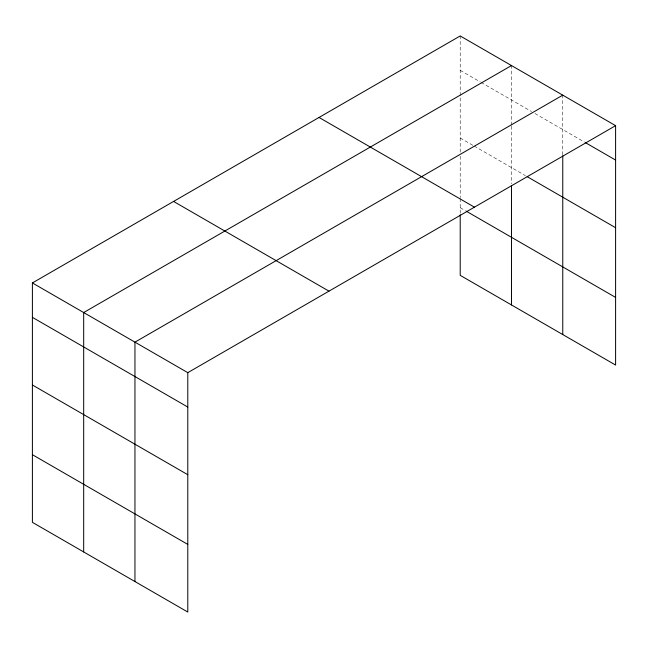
<?xml version="1.0" encoding="UTF-8"?>
<svg xmlns="http://www.w3.org/2000/svg" width="648" height="648" viewBox="0 0 648 648"><rect width="100%" height="100%" fill="white"/><g stroke="black" fill="none" stroke-linecap="round" stroke-linejoin="round"><path stroke-width="0.49" stroke-dasharray="3.24 2.43" d="M460.21 152.142L460.21 96.601M460.21 95.596L460.21 35.948M511.491 126.206L511.491 183.765M511.491 125.202L511.491 65.553M562.764 154.807L562.764 95.159M460.21 70.349L480.2 81.891M481.067 82.393L531.481 111.497M534.956 113.505L584.423 142.066M460.21 138L473.243 145.525M474.117 146.027L525.398 175.632M460.21 207.7L465.426 210.705M460.21 156.184L460.21 197.6M460.21 198.604L460.21 213.759"/><path stroke-width="0.97" d="M562.764 155.812L562.764 334.554M460.21 214.763L460.21 275.343L615.6 365.059L615.6 125.663L460.21 35.948L32.4 282.941L32.4 522.337L187.79 612.052L187.79 372.657L32.4 282.941M511.491 65.553L83.681 312.547L83.681 551.942M562.764 95.159L134.954 342.152L134.954 581.548M187.79 372.657L615.6 125.663M585.29 142.56L615.6 160.064M527.132 176.637L615.6 227.715M319.035 117.45L474.425 207.166M466.293 211.208L615.6 297.416M173.575 201.431L328.965 291.146M32.4 317.342L187.79 407.057M32.4 384.993L187.79 474.709M32.4 454.694L187.79 544.409M511.491 185.79L511.491 304.949"/></g></svg>
